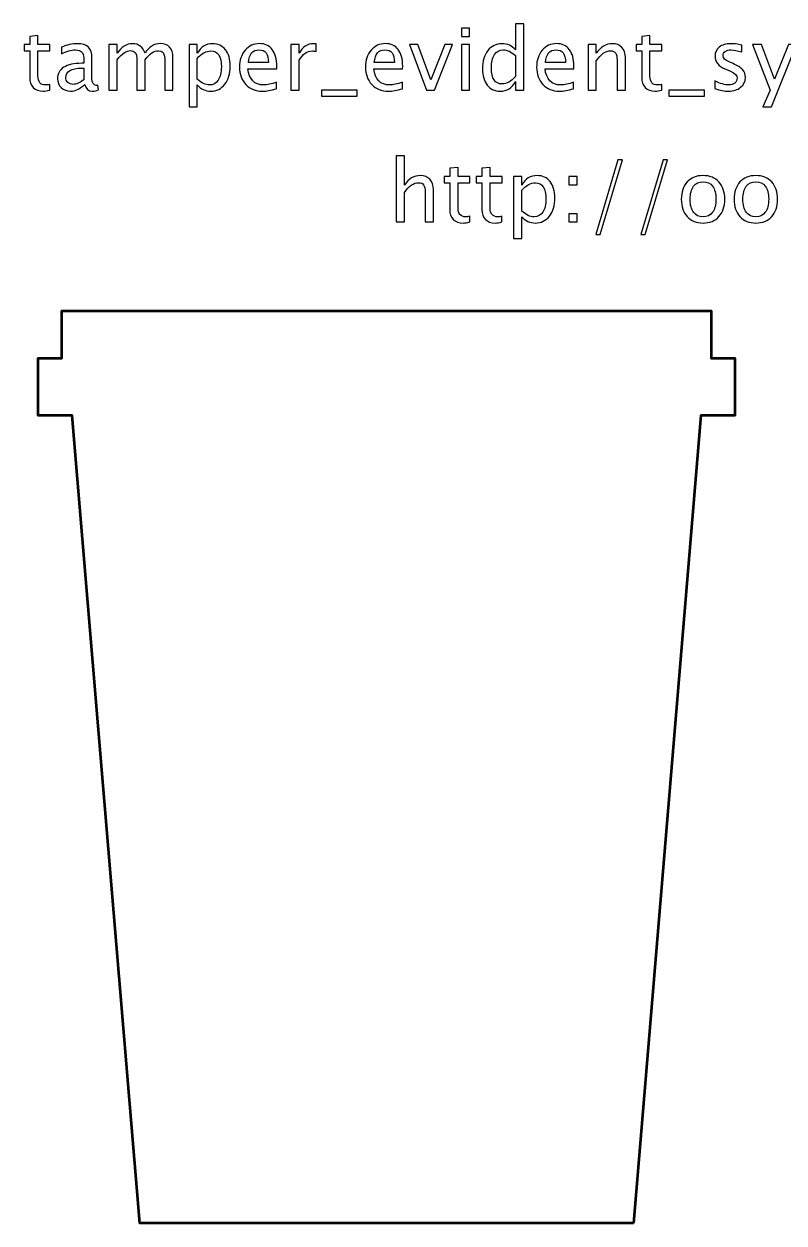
# Model space of a CAD drawing. Header units: centimetres. Extents: x -276 to 74, y -105 to 60.
# Drawn here: x 24.64 to 35.88, y 22.5 to 40.25 of the extents above; entities that cross this region are included whole.
import ezdxf

# ---------------------------------------------------------------- set-up
doc = ezdxf.new("R2010")
doc.units = ezdxf.units.CM
doc.header["$MEASUREMENT"] = 0
doc.layers.add('Layer 1', color=7, linetype='Continuous')

msp = doc.modelspace()

# ---------------------------------------------------------------- linework, layer by layer
at = {"layer": 'Layer 1'}
for points, knots in [([(31.10635, 40.06359), (31.10635, 40.06359), (31.10635, 40.18551), (31.10635, 40.18551), (31.10635, 40.18551), (31.10635, 40.18551), (31.22827, 40.18551), (31.22827, 40.18551), (31.22827, 40.18551), (31.22827, 40.18551), (31.22827, 40.06359), (31.22827, 40.06359), (31.22827, 40.06359), (31.22827, 40.06359), (31.10635, 40.06359), (31.10635, 40.06359)], [0, 0, 0, 0, 0.2, 0.2, 0.2, 0.2, 0.4, 0.4, 0.4, 0.4, 0.6, 0.6, 0.6, 0.6, 1, 1, 1, 1]), ([(31.90645, 39.2673), (31.90645, 39.2673), (31.90645, 39.39367), (31.90645, 39.39367), (31.90645, 39.39367), (31.85671, 39.29926), (31.78178, 39.25206), (31.68166, 39.25206), (31.68166, 39.25206), (31.60038, 39.25206), (31.53646, 39.28148), (31.48989, 39.34054), (31.48989, 39.34054), (31.44332, 39.39959), (31.42004, 39.48024), (31.42004, 39.58247), (31.42004, 39.58247), (31.42004, 39.69423), (31.4465, 39.78419), (31.4992, 39.85235), (31.4992, 39.85235), (31.55212, 39.92029), (31.62155, 39.95437), (31.7077, 39.95437), (31.7077, 39.95437), (31.78749, 39.95437), (31.85396, 39.92389), (31.90645, 39.86272), (31.90645, 39.86272), (31.90645, 39.86272), (31.90645, 40.24647), (31.90645, 40.24647), (31.90645, 40.24647), (31.90645, 40.24647), (32.02837, 40.24647), (32.02837, 40.24647), (32.02837, 40.24647), (32.02837, 40.24647), (32.02837, 39.2673), (32.02837, 39.2673), (32.02837, 39.2673), (32.02837, 39.2673), (31.90645, 39.2673), (31.90645, 39.2673)], [0, 0, 0, 0, 0.08333333, 0.08333333, 0.08333333, 0.08333333, 0.16666667, 0.16666667, 0.16666667, 0.16666667, 0.25, 0.25, 0.25, 0.25, 0.33333333, 0.33333333, 0.33333333, 0.33333333, 0.41666667, 0.41666667, 0.41666667, 0.41666667, 0.5, 0.5, 0.5, 0.5, 0.58333333, 0.58333333, 0.58333333, 0.58333333, 0.66666667, 0.66666667, 0.66666667, 0.66666667, 0.75, 0.75, 0.75, 0.75, 0.83333333, 0.83333333, 0.83333333, 0.83333333, 1, 1, 1, 1]), ([(25.01903, 39.26751), (24.98135, 39.25714), (24.94855, 39.25206), (24.92082, 39.25206), (24.92082, 39.25206), (24.85859, 39.25206), (24.81012, 39.26984), (24.7754, 39.3054), (24.7754, 39.3054), (24.74048, 39.34096), (24.72312, 39.39028), (24.72312, 39.45357), (24.72312, 39.45357), (24.72312, 39.45357), (24.72312, 39.84896), (24.72312, 39.84896), (24.72312, 39.84896), (24.72312, 39.84896), (24.63888, 39.84896), (24.63888, 39.84896), (24.63888, 39.84896), (24.63888, 39.84896), (24.63888, 39.9404), (24.63888, 39.9404), (24.63888, 39.9404), (24.63888, 39.9404), (24.72312, 39.9404), (24.72312, 39.9404), (24.72312, 39.9404), (24.72312, 39.9404), (24.72312, 40.06211), (24.72312, 40.06211), (24.72312, 40.06211), (24.72312, 40.06211), (24.84504, 40.07375), (24.84504, 40.07375), (24.84504, 40.07375), (24.84504, 40.07375), (24.84504, 39.9404), (24.84504, 39.9404), (24.84504, 39.9404), (24.84504, 39.9404), (25.02157, 39.9404), (25.02157, 39.9404), (25.02157, 39.9404), (25.02157, 39.9404), (25.02157, 39.84896), (25.02157, 39.84896), (25.02157, 39.84896), (25.02157, 39.84896), (24.84504, 39.84896), (24.84504, 39.84896), (24.84504, 39.84896), (24.84504, 39.84896), (24.84504, 39.47558), (24.84504, 39.47558), (24.84504, 39.47558), (24.84504, 39.38753), (24.88335, 39.3435), (24.95976, 39.3435), (24.95976, 39.3435), (24.97606, 39.3435), (24.99575, 39.34625), (25.01903, 39.35154), (25.01903, 39.35154), (25.01903, 39.35154), (25.01903, 39.26751), (25.01903, 39.26751)], [0, 0, 0, 0, 0.05555556, 0.05555556, 0.05555556, 0.05555556, 0.11111111, 0.11111111, 0.11111111, 0.11111111, 0.16666667, 0.16666667, 0.16666667, 0.16666667, 0.22222222, 0.22222222, 0.22222222, 0.22222222, 0.27777778, 0.27777778, 0.27777778, 0.27777778, 0.33333333, 0.33333333, 0.33333333, 0.33333333, 0.38888889, 0.38888889, 0.38888889, 0.38888889, 0.44444444, 0.44444444, 0.44444444, 0.44444444, 0.5, 0.5, 0.5, 0.5, 0.55555556, 0.55555556, 0.55555556, 0.55555556, 0.61111111, 0.61111111, 0.61111111, 0.61111111, 0.66666667, 0.66666667, 0.66666667, 0.66666667, 0.72222222, 0.72222222, 0.72222222, 0.72222222, 0.77777778, 0.77777778, 0.77777778, 0.77777778, 0.83333333, 0.83333333, 0.83333333, 0.83333333, 0.88888889, 0.88888889, 0.88888889, 0.88888889, 1, 1, 1, 1]), ([(25.53994, 39.35303), (25.46671, 39.28572), (25.39622, 39.25206), (25.32849, 39.25206), (25.32849, 39.25206), (25.27282, 39.25206), (25.22646, 39.26942), (25.18985, 39.30434), (25.18985, 39.30434), (25.15302, 39.33927), (25.1346, 39.38329), (25.1346, 39.43642), (25.1346, 39.43642), (25.1346, 39.50987), (25.1655, 39.56639), (25.22731, 39.60576), (25.22731, 39.60576), (25.28912, 39.64513), (25.37781, 39.66481), (25.49338, 39.66481), (25.49338, 39.66481), (25.49338, 39.66481), (25.52195, 39.66481), (25.52195, 39.66481), (25.52195, 39.66481), (25.52195, 39.66481), (25.52195, 39.74588), (25.52195, 39.74588), (25.52195, 39.74588), (25.52195, 39.82398), (25.48131, 39.86293), (25.39982, 39.86293), (25.39982, 39.86293), (25.33674, 39.86293), (25.26774, 39.84303), (25.19302, 39.80324), (25.19302, 39.80324), (25.19302, 39.80324), (25.19302, 39.90357), (25.19302, 39.90357), (25.19302, 39.90357), (25.27515, 39.93744), (25.35262, 39.95437), (25.42522, 39.95437), (25.42522, 39.95437), (25.49994, 39.95437), (25.55518, 39.93744), (25.59053, 39.90336), (25.59053, 39.90336), (25.62609, 39.86928), (25.64387, 39.81679), (25.64387, 39.74588), (25.64387, 39.74588), (25.64387, 39.74588), (25.64387, 39.44171), (25.64387, 39.44171), (25.64387, 39.44171), (25.64387, 39.37208), (25.66525, 39.33715), (25.70822, 39.33715), (25.70822, 39.33715), (25.71351, 39.33715), (25.72134, 39.338), (25.73171, 39.33969), (25.73171, 39.33969), (25.73171, 39.33969), (25.74039, 39.27196), (25.74039, 39.27196), (25.74039, 39.27196), (25.71266, 39.25862), (25.68218, 39.25206), (25.64874, 39.25206), (25.64874, 39.25206), (25.5918, 39.25206), (25.55561, 39.28572), (25.53994, 39.35303)], [0, 0, 0, 0, 0.05, 0.05, 0.05, 0.05, 0.1, 0.1, 0.1, 0.1, 0.15, 0.15, 0.15, 0.15, 0.2, 0.2, 0.2, 0.2, 0.25, 0.25, 0.25, 0.25, 0.3, 0.3, 0.3, 0.3, 0.35, 0.35, 0.35, 0.35, 0.4, 0.4, 0.4, 0.4, 0.45, 0.45, 0.45, 0.45, 0.5, 0.5, 0.5, 0.5, 0.55, 0.55, 0.55, 0.55, 0.6, 0.6, 0.6, 0.6, 0.65, 0.65, 0.65, 0.65, 0.7, 0.7, 0.7, 0.7, 0.75, 0.75, 0.75, 0.75, 0.8, 0.8, 0.8, 0.8, 0.85, 0.85, 0.85, 0.85, 0.9, 0.9, 0.9, 0.9, 1, 1, 1, 1]), ([(25.89427, 39.2673), (25.89427, 39.2673), (25.89427, 39.9404), (25.89427, 39.9404), (25.89427, 39.9404), (25.89427, 39.9404), (26.01619, 39.9404), (26.01619, 39.9404), (26.01619, 39.9404), (26.01619, 39.9404), (26.01619, 39.81319), (26.01619, 39.81319), (26.01619, 39.81319), (26.07567, 39.90738), (26.15187, 39.95437), (26.24521, 39.95437), (26.24521, 39.95437), (26.33517, 39.95437), (26.39634, 39.90738), (26.42894, 39.81319), (26.42894, 39.81319), (26.48673, 39.90823), (26.56208, 39.95564), (26.65458, 39.95564), (26.65458, 39.95564), (26.71363, 39.95564), (26.75956, 39.93828), (26.79237, 39.90336), (26.79237, 39.90336), (26.82518, 39.86843), (26.84169, 39.81954), (26.84169, 39.75667), (26.84169, 39.75667), (26.84169, 39.75667), (26.84169, 39.2673), (26.84169, 39.2673), (26.84169, 39.2673), (26.84169, 39.2673), (26.71977, 39.2673), (26.71977, 39.2673), (26.71977, 39.2673), (26.71977, 39.2673), (26.71977, 39.73657), (26.71977, 39.73657), (26.71977, 39.73657), (26.71977, 39.81319), (26.68929, 39.8515), (26.62833, 39.8515), (26.62833, 39.8515), (26.56504, 39.8515), (26.49858, 39.80684), (26.42894, 39.7173), (26.42894, 39.7173), (26.42894, 39.7173), (26.42894, 39.2673), (26.42894, 39.2673), (26.42894, 39.2673), (26.42894, 39.2673), (26.30702, 39.2673), (26.30702, 39.2673), (26.30702, 39.2673), (26.30702, 39.2673), (26.30702, 39.73699), (26.30702, 39.73699), (26.30702, 39.73699), (26.30702, 39.81425), (26.27612, 39.85277), (26.2141, 39.85277), (26.2141, 39.85277), (26.1525, 39.85277), (26.08646, 39.8079), (26.01619, 39.71794), (26.01619, 39.71794), (26.01619, 39.71794), (26.01619, 39.2673), (26.01619, 39.2673), (26.01619, 39.2673), (26.01619, 39.2673), (25.89427, 39.2673), (25.89427, 39.2673)], [0, 0, 0, 0, 0.04761905, 0.04761905, 0.04761905, 0.04761905, 0.0952381, 0.0952381, 0.0952381, 0.0952381, 0.14285714, 0.14285714, 0.14285714, 0.14285714, 0.19047619, 0.19047619, 0.19047619, 0.19047619, 0.23809524, 0.23809524, 0.23809524, 0.23809524, 0.28571429, 0.28571429, 0.28571429, 0.28571429, 0.33333333, 0.33333333, 0.33333333, 0.33333333, 0.38095238, 0.38095238, 0.38095238, 0.38095238, 0.42857143, 0.42857143, 0.42857143, 0.42857143, 0.47619048, 0.47619048, 0.47619048, 0.47619048, 0.52380952, 0.52380952, 0.52380952, 0.52380952, 0.57142857, 0.57142857, 0.57142857, 0.57142857, 0.61904762, 0.61904762, 0.61904762, 0.61904762, 0.66666667, 0.66666667, 0.66666667, 0.66666667, 0.71428571, 0.71428571, 0.71428571, 0.71428571, 0.76190476, 0.76190476, 0.76190476, 0.76190476, 0.80952381, 0.80952381, 0.80952381, 0.80952381, 0.85714286, 0.85714286, 0.85714286, 0.85714286, 0.9047619, 0.9047619, 0.9047619, 0.9047619, 1, 1, 1, 1]), ([(27.08003, 39.02219), (27.08003, 39.02219), (27.08003, 39.9404), (27.08003, 39.9404), (27.08003, 39.9404), (27.08003, 39.9404), (27.20195, 39.9404), (27.20195, 39.9404), (27.20195, 39.9404), (27.20195, 39.9404), (27.20195, 39.81319), (27.20195, 39.81319), (27.20195, 39.81319), (27.2519, 39.90738), (27.32705, 39.95437), (27.42716, 39.95437), (27.42716, 39.95437), (27.50823, 39.95437), (27.57194, 39.92495), (27.61851, 39.86589), (27.61851, 39.86589), (27.66508, 39.80684), (27.68836, 39.72619), (27.68836, 39.62396), (27.68836, 39.62396), (27.68836, 39.51262), (27.6619, 39.42266), (27.6092, 39.35451), (27.6092, 39.35451), (27.55649, 39.28614), (27.48707, 39.25206), (27.40113, 39.25206), (27.40113, 39.25206), (27.32133, 39.25206), (27.25487, 39.28254), (27.20195, 39.34371), (27.20195, 39.34371), (27.20195, 39.34371), (27.20195, 39.02219), (27.20195, 39.02219), (27.20195, 39.02219), (27.20195, 39.02219), (27.08003, 39.02219), (27.08003, 39.02219)], [0, 0, 0, 0, 0.08333333, 0.08333333, 0.08333333, 0.08333333, 0.16666667, 0.16666667, 0.16666667, 0.16666667, 0.25, 0.25, 0.25, 0.25, 0.33333333, 0.33333333, 0.33333333, 0.33333333, 0.41666667, 0.41666667, 0.41666667, 0.41666667, 0.5, 0.5, 0.5, 0.5, 0.58333333, 0.58333333, 0.58333333, 0.58333333, 0.66666667, 0.66666667, 0.66666667, 0.66666667, 0.75, 0.75, 0.75, 0.75, 0.83333333, 0.83333333, 0.83333333, 0.83333333, 1, 1, 1, 1]), ([(28.37331, 39.28889), (28.2914, 39.26434), (28.22133, 39.25206), (28.16291, 39.25206), (28.16291, 39.25206), (28.06322, 39.25206), (27.98215, 39.28508), (27.91971, 39.35091), (27.91971, 39.35091), (27.85727, 39.41674), (27.82594, 39.50204), (27.82594, 39.60703), (27.82594, 39.60703), (27.82594, 39.70884), (27.85346, 39.79245), (27.9087, 39.85785), (27.9087, 39.85785), (27.96395, 39.92304), (28.03464, 39.95564), (28.12079, 39.95564), (28.12079, 39.95564), (28.20228, 39.95564), (28.26536, 39.92664), (28.30981, 39.86865), (28.30981, 39.86865), (28.35426, 39.81065), (28.37649, 39.72852), (28.37649, 39.62205), (28.37649, 39.62205), (28.37649, 39.62205), (28.37585, 39.5848), (28.37585, 39.5848), (28.37585, 39.5848), (28.37585, 39.5848), (27.9504, 39.5848), (27.9504, 39.5848), (27.9504, 39.5848), (27.96818, 39.42393), (28.04671, 39.3435), (28.18577, 39.3435), (28.18577, 39.3435), (28.23679, 39.3435), (28.29923, 39.35789), (28.37331, 39.38668), (28.37331, 39.38668), (28.37331, 39.38668), (28.37331, 39.28889), (28.37331, 39.28889)], [0, 0, 0, 0, 0.07692308, 0.07692308, 0.07692308, 0.07692308, 0.15384615, 0.15384615, 0.15384615, 0.15384615, 0.23076923, 0.23076923, 0.23076923, 0.23076923, 0.30769231, 0.30769231, 0.30769231, 0.30769231, 0.38461538, 0.38461538, 0.38461538, 0.38461538, 0.46153846, 0.46153846, 0.46153846, 0.46153846, 0.53846154, 0.53846154, 0.53846154, 0.53846154, 0.61538462, 0.61538462, 0.61538462, 0.61538462, 0.69230769, 0.69230769, 0.69230769, 0.69230769, 0.76923077, 0.76923077, 0.76923077, 0.76923077, 0.84615385, 0.84615385, 0.84615385, 0.84615385, 1, 1, 1, 1]), ([(28.58688, 39.2673), (28.58688, 39.2673), (28.58688, 39.9404), (28.58688, 39.9404), (28.58688, 39.9404), (28.58688, 39.9404), (28.7088, 39.9404), (28.7088, 39.9404), (28.7088, 39.9404), (28.7088, 39.9404), (28.7088, 39.81319), (28.7088, 39.81319), (28.7088, 39.81319), (28.75727, 39.90738), (28.82755, 39.95437), (28.91983, 39.95437), (28.91983, 39.95437), (28.93232, 39.95437), (28.94544, 39.95331), (28.95899, 39.9512), (28.95899, 39.9512), (28.95899, 39.9512), (28.95899, 39.83711), (28.95899, 39.83711), (28.95899, 39.83711), (28.93782, 39.84409), (28.9192, 39.84769), (28.90311, 39.84769), (28.90311, 39.84769), (28.82564, 39.84769), (28.76087, 39.80197), (28.7088, 39.71032), (28.7088, 39.71032), (28.7088, 39.71032), (28.7088, 39.2673), (28.7088, 39.2673), (28.7088, 39.2673), (28.7088, 39.2673), (28.58688, 39.2673), (28.58688, 39.2673)], [0, 0, 0, 0, 0.09090909, 0.09090909, 0.09090909, 0.09090909, 0.18181818, 0.18181818, 0.18181818, 0.18181818, 0.27272727, 0.27272727, 0.27272727, 0.27272727, 0.36363636, 0.36363636, 0.36363636, 0.36363636, 0.45454545, 0.45454545, 0.45454545, 0.45454545, 0.54545455, 0.54545455, 0.54545455, 0.54545455, 0.63636364, 0.63636364, 0.63636364, 0.63636364, 0.72727273, 0.72727273, 0.72727273, 0.72727273, 0.81818182, 0.81818182, 0.81818182, 0.81818182, 1, 1, 1, 1]), ([(30.23555, 39.28889), (30.15364, 39.26434), (30.08357, 39.25206), (30.02515, 39.25206), (30.02515, 39.25206), (29.92546, 39.25206), (29.84439, 39.28508), (29.78195, 39.35091), (29.78195, 39.35091), (29.71951, 39.41674), (29.68818, 39.50204), (29.68818, 39.60703), (29.68818, 39.60703), (29.68818, 39.70884), (29.7157, 39.79245), (29.77094, 39.85785), (29.77094, 39.85785), (29.82619, 39.92304), (29.89688, 39.95564), (29.98303, 39.95564), (29.98303, 39.95564), (30.06452, 39.95564), (30.1276, 39.92664), (30.17205, 39.86865), (30.17205, 39.86865), (30.2165, 39.81065), (30.23873, 39.72852), (30.23873, 39.62205), (30.23873, 39.62205), (30.23873, 39.62205), (30.23809, 39.5848), (30.23809, 39.5848), (30.23809, 39.5848), (30.23809, 39.5848), (29.81264, 39.5848), (29.81264, 39.5848), (29.81264, 39.5848), (29.83042, 39.42393), (29.90895, 39.3435), (30.04801, 39.3435), (30.04801, 39.3435), (30.09903, 39.3435), (30.16147, 39.35789), (30.23555, 39.38668), (30.23555, 39.38668), (30.23555, 39.38668), (30.23555, 39.28889), (30.23555, 39.28889)], [0, 0, 0, 0, 0.07692308, 0.07692308, 0.07692308, 0.07692308, 0.15384615, 0.15384615, 0.15384615, 0.15384615, 0.23076923, 0.23076923, 0.23076923, 0.23076923, 0.30769231, 0.30769231, 0.30769231, 0.30769231, 0.38461538, 0.38461538, 0.38461538, 0.38461538, 0.46153846, 0.46153846, 0.46153846, 0.46153846, 0.53846154, 0.53846154, 0.53846154, 0.53846154, 0.61538462, 0.61538462, 0.61538462, 0.61538462, 0.69230769, 0.69230769, 0.69230769, 0.69230769, 0.76923077, 0.76923077, 0.76923077, 0.76923077, 0.84615385, 0.84615385, 0.84615385, 0.84615385, 1, 1, 1, 1]), ([(30.58924, 39.2673), (30.58924, 39.2673), (30.33863, 39.9404), (30.33863, 39.9404), (30.33863, 39.9404), (30.33863, 39.9404), (30.46055, 39.9404), (30.46055, 39.9404), (30.46055, 39.9404), (30.46055, 39.9404), (30.65592, 39.41737), (30.65592, 39.41737), (30.65592, 39.41737), (30.65592, 39.41737), (30.86272, 39.9404), (30.86272, 39.9404), (30.86272, 39.9404), (30.86272, 39.9404), (30.97744, 39.9404), (30.97744, 39.9404), (30.97744, 39.9404), (30.97744, 39.9404), (30.71138, 39.2673), (30.71138, 39.2673), (30.71138, 39.2673), (30.71138, 39.2673), (30.58924, 39.2673), (30.58924, 39.2673)], [0, 0, 0, 0, 0.125, 0.125, 0.125, 0.125, 0.25, 0.25, 0.25, 0.25, 0.375, 0.375, 0.375, 0.375, 0.5, 0.5, 0.5, 0.5, 0.625, 0.625, 0.625, 0.625, 0.75, 0.75, 0.75, 0.75, 1, 1, 1, 1]), ([(31.10635, 39.2673), (31.10635, 39.2673), (31.10635, 39.9404), (31.10635, 39.9404), (31.10635, 39.9404), (31.10635, 39.9404), (31.22827, 39.9404), (31.22827, 39.9404), (31.22827, 39.9404), (31.22827, 39.9404), (31.22827, 39.2673), (31.22827, 39.2673), (31.22827, 39.2673), (31.22827, 39.2673), (31.10635, 39.2673), (31.10635, 39.2673)], [0, 0, 0, 0, 0.2, 0.2, 0.2, 0.2, 0.4, 0.4, 0.4, 0.4, 0.6, 0.6, 0.6, 0.6, 1, 1, 1, 1]), ([(32.76666, 39.28889), (32.68475, 39.26434), (32.61468, 39.25206), (32.55626, 39.25206), (32.55626, 39.25206), (32.45657, 39.25206), (32.3755, 39.28508), (32.31306, 39.35091), (32.31306, 39.35091), (32.25062, 39.41674), (32.21929, 39.50204), (32.21929, 39.60703), (32.21929, 39.60703), (32.21929, 39.70884), (32.24681, 39.79245), (32.30205, 39.85785), (32.30205, 39.85785), (32.3573, 39.92304), (32.42799, 39.95564), (32.51414, 39.95564), (32.51414, 39.95564), (32.59563, 39.95564), (32.65871, 39.92664), (32.70316, 39.86865), (32.70316, 39.86865), (32.74761, 39.81065), (32.76984, 39.72852), (32.76984, 39.62205), (32.76984, 39.62205), (32.76984, 39.62205), (32.7692, 39.5848), (32.7692, 39.5848), (32.7692, 39.5848), (32.7692, 39.5848), (32.34375, 39.5848), (32.34375, 39.5848), (32.34375, 39.5848), (32.36153, 39.42393), (32.44006, 39.3435), (32.57912, 39.3435), (32.57912, 39.3435), (32.63014, 39.3435), (32.69258, 39.35789), (32.76666, 39.38668), (32.76666, 39.38668), (32.76666, 39.38668), (32.76666, 39.28889), (32.76666, 39.28889)], [0, 0, 0, 0, 0.07692308, 0.07692308, 0.07692308, 0.07692308, 0.15384615, 0.15384615, 0.15384615, 0.15384615, 0.23076923, 0.23076923, 0.23076923, 0.23076923, 0.30769231, 0.30769231, 0.30769231, 0.30769231, 0.38461538, 0.38461538, 0.38461538, 0.38461538, 0.46153846, 0.46153846, 0.46153846, 0.46153846, 0.53846154, 0.53846154, 0.53846154, 0.53846154, 0.61538462, 0.61538462, 0.61538462, 0.61538462, 0.69230769, 0.69230769, 0.69230769, 0.69230769, 0.76923077, 0.76923077, 0.76923077, 0.76923077, 0.84615385, 0.84615385, 0.84615385, 0.84615385, 1, 1, 1, 1]), ([(32.98023, 39.2673), (32.98023, 39.2673), (32.98023, 39.9404), (32.98023, 39.9404), (32.98023, 39.9404), (32.98023, 39.9404), (33.10215, 39.9404), (33.10215, 39.9404), (33.10215, 39.9404), (33.10215, 39.9404), (33.10215, 39.81319), (33.10215, 39.81319), (33.10215, 39.81319), (33.16671, 39.90738), (33.24587, 39.95437), (33.33943, 39.95437), (33.33943, 39.95437), (33.39827, 39.95437), (33.44505, 39.93596), (33.47955, 39.89891), (33.47955, 39.89891), (33.51405, 39.86208), (33.53141, 39.81234), (33.53141, 39.75011), (33.53141, 39.75011), (33.53141, 39.75011), (33.53141, 39.2673), (33.53141, 39.2673), (33.53141, 39.2673), (33.53141, 39.2673), (33.40949, 39.2673), (33.40949, 39.2673), (33.40949, 39.2673), (33.40949, 39.2673), (33.40949, 39.71032), (33.40949, 39.71032), (33.40949, 39.71032), (33.40949, 39.76027), (33.40208, 39.79583), (33.38748, 39.817), (33.38748, 39.817), (33.37266, 39.83838), (33.34832, 39.84896), (33.31424, 39.84896), (33.31424, 39.84896), (33.23931, 39.84896), (33.16861, 39.80007), (33.10215, 39.70228), (33.10215, 39.70228), (33.10215, 39.70228), (33.10215, 39.2673), (33.10215, 39.2673), (33.10215, 39.2673), (33.10215, 39.2673), (32.98023, 39.2673), (32.98023, 39.2673)], [0, 0, 0, 0, 0.06666667, 0.06666667, 0.06666667, 0.06666667, 0.13333333, 0.13333333, 0.13333333, 0.13333333, 0.2, 0.2, 0.2, 0.2, 0.26666667, 0.26666667, 0.26666667, 0.26666667, 0.33333333, 0.33333333, 0.33333333, 0.33333333, 0.4, 0.4, 0.4, 0.4, 0.46666667, 0.46666667, 0.46666667, 0.46666667, 0.53333333, 0.53333333, 0.53333333, 0.53333333, 0.6, 0.6, 0.6, 0.6, 0.66666667, 0.66666667, 0.66666667, 0.66666667, 0.73333333, 0.73333333, 0.73333333, 0.73333333, 0.8, 0.8, 0.8, 0.8, 0.86666667, 0.86666667, 0.86666667, 0.86666667, 1, 1, 1, 1]), ([(34.06947, 39.26751), (34.03179, 39.25714), (33.99899, 39.25206), (33.97126, 39.25206), (33.97126, 39.25206), (33.90903, 39.25206), (33.86056, 39.26984), (33.82584, 39.3054), (33.82584, 39.3054), (33.79092, 39.34096), (33.77356, 39.39028), (33.77356, 39.45357), (33.77356, 39.45357), (33.77356, 39.45357), (33.77356, 39.84896), (33.77356, 39.84896), (33.77356, 39.84896), (33.77356, 39.84896), (33.68932, 39.84896), (33.68932, 39.84896), (33.68932, 39.84896), (33.68932, 39.84896), (33.68932, 39.9404), (33.68932, 39.9404), (33.68932, 39.9404), (33.68932, 39.9404), (33.77356, 39.9404), (33.77356, 39.9404), (33.77356, 39.9404), (33.77356, 39.9404), (33.77356, 40.06211), (33.77356, 40.06211), (33.77356, 40.06211), (33.77356, 40.06211), (33.89548, 40.07375), (33.89548, 40.07375), (33.89548, 40.07375), (33.89548, 40.07375), (33.89548, 39.9404), (33.89548, 39.9404), (33.89548, 39.9404), (33.89548, 39.9404), (34.07201, 39.9404), (34.07201, 39.9404), (34.07201, 39.9404), (34.07201, 39.9404), (34.07201, 39.84896), (34.07201, 39.84896), (34.07201, 39.84896), (34.07201, 39.84896), (33.89548, 39.84896), (33.89548, 39.84896), (33.89548, 39.84896), (33.89548, 39.84896), (33.89548, 39.47558), (33.89548, 39.47558), (33.89548, 39.47558), (33.89548, 39.38753), (33.93379, 39.3435), (34.0102, 39.3435), (34.0102, 39.3435), (34.0265, 39.3435), (34.04619, 39.34625), (34.06947, 39.35154), (34.06947, 39.35154), (34.06947, 39.35154), (34.06947, 39.26751), (34.06947, 39.26751)], [0, 0, 0, 0, 0.05555556, 0.05555556, 0.05555556, 0.05555556, 0.11111111, 0.11111111, 0.11111111, 0.11111111, 0.16666667, 0.16666667, 0.16666667, 0.16666667, 0.22222222, 0.22222222, 0.22222222, 0.22222222, 0.27777778, 0.27777778, 0.27777778, 0.27777778, 0.33333333, 0.33333333, 0.33333333, 0.33333333, 0.38888889, 0.38888889, 0.38888889, 0.38888889, 0.44444444, 0.44444444, 0.44444444, 0.44444444, 0.5, 0.5, 0.5, 0.5, 0.55555556, 0.55555556, 0.55555556, 0.55555556, 0.61111111, 0.61111111, 0.61111111, 0.61111111, 0.66666667, 0.66666667, 0.66666667, 0.66666667, 0.72222222, 0.72222222, 0.72222222, 0.72222222, 0.77777778, 0.77777778, 0.77777778, 0.77777778, 0.83333333, 0.83333333, 0.83333333, 0.83333333, 0.88888889, 0.88888889, 0.88888889, 0.88888889, 1, 1, 1, 1]), ([(34.85433, 39.29143), (34.85433, 39.29143), (34.85433, 39.40319), (34.85433, 39.40319), (34.85433, 39.40319), (34.93413, 39.3634), (35.00334, 39.3435), (35.0624, 39.3435), (35.0624, 39.3435), (35.09754, 39.3435), (35.12675, 39.35303), (35.14982, 39.37208), (35.14982, 39.37208), (35.17289, 39.39091), (35.18453, 39.41462), (35.18453, 39.4432), (35.18453, 39.4432), (35.18453, 39.48489), (35.15215, 39.5194), (35.08738, 39.5467), (35.08738, 39.5467), (35.08738, 39.5467), (35.01604, 39.57697), (35.01604, 39.57697), (35.01604, 39.57697), (34.91085, 39.62057), (34.85814, 39.68365), (34.85814, 39.76556), (34.85814, 39.76556), (34.85814, 39.8242), (34.87888, 39.87034), (34.92037, 39.90399), (34.92037, 39.90399), (34.96186, 39.93765), (35.0188, 39.95437), (35.09097, 39.95437), (35.09097, 39.95437), (35.12844, 39.95437), (35.17501, 39.94929), (35.23025, 39.93892), (35.23025, 39.93892), (35.23025, 39.93892), (35.25565, 39.93405), (35.25565, 39.93405), (35.25565, 39.93405), (35.25565, 39.93405), (35.25565, 39.83245), (35.25565, 39.83245), (35.25565, 39.83245), (35.18771, 39.85277), (35.13352, 39.86293), (35.09309, 39.86293), (35.09309, 39.86293), (35.05753, 39.86293), (35.02938, 39.8551), (35.008, 39.83965), (35.008, 39.83965), (34.98683, 39.8242), (34.97625, 39.80345), (34.97625, 39.77742), (34.97625, 39.77742), (34.97625, 39.7408), (35.00588, 39.70968), (35.06536, 39.6845), (35.06536, 39.6845), (35.06536, 39.6845), (35.12399, 39.65973), (35.12399, 39.65973), (35.12399, 39.65973), (35.19046, 39.63179), (35.23745, 39.60216), (35.26496, 39.57104), (35.26496, 39.57104), (35.29269, 39.53993), (35.30645, 39.50098), (35.30645, 39.45441), (35.30645, 39.45441), (35.30645, 39.39536), (35.28317, 39.34689), (35.23639, 39.309), (35.23639, 39.309), (35.18982, 39.27111), (35.13013, 39.25206), (35.05753, 39.25206), (35.05753, 39.25206), (35.00165, 39.25206), (34.93413, 39.26518), (34.85433, 39.29143)], [0, 0, 0, 0, 0.04347826, 0.04347826, 0.04347826, 0.04347826, 0.08695652, 0.08695652, 0.08695652, 0.08695652, 0.13043478, 0.13043478, 0.13043478, 0.13043478, 0.17391304, 0.17391304, 0.17391304, 0.17391304, 0.2173913, 0.2173913, 0.2173913, 0.2173913, 0.26086957, 0.26086957, 0.26086957, 0.26086957, 0.30434783, 0.30434783, 0.30434783, 0.30434783, 0.34782609, 0.34782609, 0.34782609, 0.34782609, 0.39130435, 0.39130435, 0.39130435, 0.39130435, 0.43478261, 0.43478261, 0.43478261, 0.43478261, 0.47826087, 0.47826087, 0.47826087, 0.47826087, 0.52173913, 0.52173913, 0.52173913, 0.52173913, 0.56521739, 0.56521739, 0.56521739, 0.56521739, 0.60869565, 0.60869565, 0.60869565, 0.60869565, 0.65217391, 0.65217391, 0.65217391, 0.65217391, 0.69565217, 0.69565217, 0.69565217, 0.69565217, 0.73913043, 0.73913043, 0.73913043, 0.73913043, 0.7826087, 0.7826087, 0.7826087, 0.7826087, 0.82608696, 0.82608696, 0.82608696, 0.82608696, 0.86956522, 0.86956522, 0.86956522, 0.86956522, 0.91304348, 0.91304348, 0.91304348, 0.91304348, 1, 1, 1, 1]), ([(35.56574, 39.02219), (35.56574, 39.02219), (35.67496, 39.26645), (35.67496, 39.26645), (35.67496, 39.26645), (35.67496, 39.26645), (35.41419, 39.9404), (35.41419, 39.9404), (35.41419, 39.9404), (35.41419, 39.9404), (35.545, 39.9404), (35.545, 39.9404), (35.545, 39.9404), (35.545, 39.9404), (35.73889, 39.43071), (35.73889, 39.43071), (35.73889, 39.43071), (35.73889, 39.43071), (35.94569, 39.9404), (35.94569, 39.9404), (35.94569, 39.9404), (35.94569, 39.9404), (36.06062, 39.9404), (36.06062, 39.9404), (36.06062, 39.9404), (36.06062, 39.9404), (35.69274, 39.02219), (35.69274, 39.02219), (35.69274, 39.02219), (35.69274, 39.02219), (35.56574, 39.02219), (35.56574, 39.02219)], [0, 0, 0, 0, 0.11111111, 0.11111111, 0.11111111, 0.11111111, 0.22222222, 0.22222222, 0.22222222, 0.22222222, 0.33333333, 0.33333333, 0.33333333, 0.33333333, 0.44444444, 0.44444444, 0.44444444, 0.44444444, 0.55555556, 0.55555556, 0.55555556, 0.55555556, 0.66666667, 0.66666667, 0.66666667, 0.66666667, 0.77777778, 0.77777778, 0.77777778, 0.77777778, 1, 1, 1, 1]), ([(27.20195, 39.42774), (27.26482, 39.37165), (27.32472, 39.3435), (27.38166, 39.3435), (27.38166, 39.3435), (27.43775, 39.3435), (27.48114, 39.367), (27.51162, 39.41377), (27.51162, 39.41377), (27.54231, 39.46055), (27.55755, 39.52638), (27.55755, 39.61147), (27.55755, 39.61147), (27.55755, 39.76895), (27.50548, 39.84769), (27.40134, 39.84769), (27.40134, 39.84769), (27.33318, 39.84769), (27.26672, 39.81086), (27.20195, 39.73699), (27.20195, 39.73699), (27.20195, 39.73699), (27.20195, 39.42774), (27.20195, 39.42774)], [0, 0, 0, 0, 0.14285714, 0.14285714, 0.14285714, 0.14285714, 0.28571429, 0.28571429, 0.28571429, 0.28571429, 0.42857143, 0.42857143, 0.42857143, 0.42857143, 0.57142857, 0.57142857, 0.57142857, 0.57142857, 0.71428571, 0.71428571, 0.71428571, 0.71428571, 1, 1, 1, 1]), ([(27.95675, 39.67624), (27.95675, 39.67624), (28.25393, 39.67624), (28.25393, 39.67624), (28.25393, 39.67624), (28.25393, 39.80155), (28.20715, 39.8642), (28.11381, 39.8642), (28.11381, 39.8642), (28.01983, 39.8642), (27.96755, 39.80155), (27.95675, 39.67624)], [0, 0, 0, 0, 0.25, 0.25, 0.25, 0.25, 0.5, 0.5, 0.5, 0.5, 1, 1, 1, 1]), ([(29.81899, 39.67624), (29.81899, 39.67624), (30.11617, 39.67624), (30.11617, 39.67624), (30.11617, 39.67624), (30.11617, 39.80155), (30.06939, 39.8642), (29.97605, 39.8642), (29.97605, 39.8642), (29.88207, 39.8642), (29.82979, 39.80155), (29.81899, 39.67624)], [0, 0, 0, 0, 0.25, 0.25, 0.25, 0.25, 0.5, 0.5, 0.5, 0.5, 1, 1, 1, 1]), ([(31.90645, 39.77932), (31.84316, 39.83499), (31.78326, 39.86293), (31.72653, 39.86293), (31.72653, 39.86293), (31.67065, 39.86293), (31.62747, 39.83965), (31.59678, 39.79287), (31.59678, 39.79287), (31.56609, 39.7463), (31.55085, 39.68026), (31.55085, 39.59475), (31.55085, 39.59475), (31.55085, 39.43748), (31.60292, 39.35874), (31.70727, 39.35874), (31.70727, 39.35874), (31.77501, 39.35874), (31.84147, 39.39578), (31.90645, 39.46965), (31.90645, 39.46965), (31.90645, 39.46965), (31.90645, 39.77932), (31.90645, 39.77932)], [0, 0, 0, 0, 0.14285714, 0.14285714, 0.14285714, 0.14285714, 0.28571429, 0.28571429, 0.28571429, 0.28571429, 0.42857143, 0.42857143, 0.42857143, 0.42857143, 0.57142857, 0.57142857, 0.57142857, 0.57142857, 0.71428571, 0.71428571, 0.71428571, 0.71428571, 1, 1, 1, 1]), ([(32.3501, 39.67624), (32.3501, 39.67624), (32.64728, 39.67624), (32.64728, 39.67624), (32.64728, 39.67624), (32.64728, 39.80155), (32.6005, 39.8642), (32.50716, 39.8642), (32.50716, 39.8642), (32.41318, 39.8642), (32.3609, 39.80155), (32.3501, 39.67624)], [0, 0, 0, 0, 0.25, 0.25, 0.25, 0.25, 0.5, 0.5, 0.5, 0.5, 1, 1, 1, 1]), ([(25.52195, 39.41949), (25.52195, 39.41949), (25.52195, 39.59242), (25.52195, 39.59242), (25.52195, 39.59242), (25.52195, 39.59242), (25.48279, 39.59369), (25.48279, 39.59369), (25.48279, 39.59369), (25.41506, 39.59369), (25.36045, 39.5812), (25.31875, 39.55623), (25.31875, 39.55623), (25.27726, 39.53104), (25.25652, 39.49781), (25.25652, 39.45632), (25.25652, 39.45632), (25.25652, 39.42732), (25.26689, 39.40277), (25.28742, 39.38266), (25.28742, 39.38266), (25.30817, 39.36255), (25.33336, 39.35239), (25.3632, 39.35239), (25.3632, 39.35239), (25.414, 39.35239), (25.46692, 39.37483), (25.52195, 39.41949)], [0, 0, 0, 0, 0.125, 0.125, 0.125, 0.125, 0.25, 0.25, 0.25, 0.25, 0.375, 0.375, 0.375, 0.375, 0.5, 0.5, 0.5, 0.5, 0.625, 0.625, 0.625, 0.625, 0.75, 0.75, 0.75, 0.75, 1, 1, 1, 1]), ([(29.03794, 39.17586), (29.03794, 39.17586), (29.03794, 39.2673), (29.03794, 39.2673), (29.03794, 39.2673), (29.03794, 39.2673), (29.56626, 39.2673), (29.56626, 39.2673), (29.56626, 39.2673), (29.56626, 39.2673), (29.56626, 39.17586), (29.56626, 39.17586), (29.56626, 39.17586), (29.56626, 39.17586), (29.03794, 39.17586), (29.03794, 39.17586)], [0, 0, 0, 0, 0.2, 0.2, 0.2, 0.2, 0.4, 0.4, 0.4, 0.4, 0.6, 0.6, 0.6, 0.6, 1, 1, 1, 1]), ([(34.17488, 39.17586), (34.17488, 39.17586), (34.17488, 39.2673), (34.17488, 39.2673), (34.17488, 39.2673), (34.17488, 39.2673), (34.7032, 39.2673), (34.7032, 39.2673), (34.7032, 39.2673), (34.7032, 39.2673), (34.7032, 39.17586), (34.7032, 39.17586), (34.7032, 39.17586), (34.7032, 39.17586), (34.17488, 39.17586), (34.17488, 39.17586)], [0, 0, 0, 0, 0.2, 0.2, 0.2, 0.2, 0.4, 0.4, 0.4, 0.4, 0.6, 0.6, 0.6, 0.6, 1, 1, 1, 1]), ([(30.14179, 37.31573), (30.14179, 37.31573), (30.14179, 38.2949), (30.14179, 38.2949), (30.14179, 38.2949), (30.14179, 38.2949), (30.26371, 38.2949), (30.26371, 38.2949), (30.26371, 38.2949), (30.26371, 38.2949), (30.26371, 37.86162), (30.26371, 37.86162), (30.26371, 37.86162), (30.32827, 37.95581), (30.40743, 38.0028), (30.50099, 38.0028), (30.50099, 38.0028), (30.55983, 38.0028), (30.60661, 37.98439), (30.64111, 37.94734), (30.64111, 37.94734), (30.67561, 37.91051), (30.69297, 37.86077), (30.69297, 37.79854), (30.69297, 37.79854), (30.69297, 37.79854), (30.69297, 37.31573), (30.69297, 37.31573), (30.69297, 37.31573), (30.69297, 37.31573), (30.57105, 37.31573), (30.57105, 37.31573), (30.57105, 37.31573), (30.57105, 37.31573), (30.57105, 37.75875), (30.57105, 37.75875), (30.57105, 37.75875), (30.57105, 37.8087), (30.56364, 37.84426), (30.54904, 37.86543), (30.54904, 37.86543), (30.53422, 37.88681), (30.50988, 37.89739), (30.4758, 37.89739), (30.4758, 37.89739), (30.40087, 37.89739), (30.33017, 37.8485), (30.26371, 37.75071), (30.26371, 37.75071), (30.26371, 37.75071), (30.26371, 37.31573), (30.26371, 37.31573), (30.26371, 37.31573), (30.26371, 37.31573), (30.14179, 37.31573), (30.14179, 37.31573)], [0, 0, 0, 0, 0.06666667, 0.06666667, 0.06666667, 0.06666667, 0.13333333, 0.13333333, 0.13333333, 0.13333333, 0.2, 0.2, 0.2, 0.2, 0.26666667, 0.26666667, 0.26666667, 0.26666667, 0.33333333, 0.33333333, 0.33333333, 0.33333333, 0.4, 0.4, 0.4, 0.4, 0.46666667, 0.46666667, 0.46666667, 0.46666667, 0.53333333, 0.53333333, 0.53333333, 0.53333333, 0.6, 0.6, 0.6, 0.6, 0.66666667, 0.66666667, 0.66666667, 0.66666667, 0.73333333, 0.73333333, 0.73333333, 0.73333333, 0.8, 0.8, 0.8, 0.8, 0.86666667, 0.86666667, 0.86666667, 0.86666667, 1, 1, 1, 1]), ([(33.09623, 37.13158), (33.09623, 37.13158), (33.42283, 38.23394), (33.42283, 38.23394), (33.42283, 38.23394), (33.42283, 38.23394), (33.48739, 38.23394), (33.48739, 38.23394), (33.48739, 38.23394), (33.48739, 38.23394), (33.16079, 37.13158), (33.16079, 37.13158), (33.16079, 37.13158), (33.16079, 37.13158), (33.09623, 37.13158), (33.09623, 37.13158)], [0, 0, 0, 0, 0.2, 0.2, 0.2, 0.2, 0.4, 0.4, 0.4, 0.4, 0.6, 0.6, 0.6, 0.6, 1, 1, 1, 1]), ([(33.76213, 37.13158), (33.76213, 37.13158), (34.08873, 38.23394), (34.08873, 38.23394), (34.08873, 38.23394), (34.08873, 38.23394), (34.15329, 38.23394), (34.15329, 38.23394), (34.15329, 38.23394), (34.15329, 38.23394), (33.82669, 37.13158), (33.82669, 37.13158), (33.82669, 37.13158), (33.82669, 37.13158), (33.76213, 37.13158), (33.76213, 37.13158)], [0, 0, 0, 0, 0.2, 0.2, 0.2, 0.2, 0.4, 0.4, 0.4, 0.4, 0.6, 0.6, 0.6, 0.6, 1, 1, 1, 1]), ([(31.23103, 37.31594), (31.19335, 37.30557), (31.16055, 37.30049), (31.13282, 37.30049), (31.13282, 37.30049), (31.07059, 37.30049), (31.02212, 37.31827), (30.9874, 37.35383), (30.9874, 37.35383), (30.95248, 37.38939), (30.93512, 37.43871), (30.93512, 37.502), (30.93512, 37.502), (30.93512, 37.502), (30.93512, 37.89739), (30.93512, 37.89739), (30.93512, 37.89739), (30.93512, 37.89739), (30.85088, 37.89739), (30.85088, 37.89739), (30.85088, 37.89739), (30.85088, 37.89739), (30.85088, 37.98883), (30.85088, 37.98883), (30.85088, 37.98883), (30.85088, 37.98883), (30.93512, 37.98883), (30.93512, 37.98883), (30.93512, 37.98883), (30.93512, 37.98883), (30.93512, 38.11054), (30.93512, 38.11054), (30.93512, 38.11054), (30.93512, 38.11054), (31.05704, 38.12218), (31.05704, 38.12218), (31.05704, 38.12218), (31.05704, 38.12218), (31.05704, 37.98883), (31.05704, 37.98883), (31.05704, 37.98883), (31.05704, 37.98883), (31.23357, 37.98883), (31.23357, 37.98883), (31.23357, 37.98883), (31.23357, 37.98883), (31.23357, 37.89739), (31.23357, 37.89739), (31.23357, 37.89739), (31.23357, 37.89739), (31.05704, 37.89739), (31.05704, 37.89739), (31.05704, 37.89739), (31.05704, 37.89739), (31.05704, 37.52401), (31.05704, 37.52401), (31.05704, 37.52401), (31.05704, 37.43596), (31.09535, 37.39193), (31.17176, 37.39193), (31.17176, 37.39193), (31.18806, 37.39193), (31.20775, 37.39468), (31.23103, 37.39997), (31.23103, 37.39997), (31.23103, 37.39997), (31.23103, 37.31594), (31.23103, 37.31594)], [0, 0, 0, 0, 0.05555556, 0.05555556, 0.05555556, 0.05555556, 0.11111111, 0.11111111, 0.11111111, 0.11111111, 0.16666667, 0.16666667, 0.16666667, 0.16666667, 0.22222222, 0.22222222, 0.22222222, 0.22222222, 0.27777778, 0.27777778, 0.27777778, 0.27777778, 0.33333333, 0.33333333, 0.33333333, 0.33333333, 0.38888889, 0.38888889, 0.38888889, 0.38888889, 0.44444444, 0.44444444, 0.44444444, 0.44444444, 0.5, 0.5, 0.5, 0.5, 0.55555556, 0.55555556, 0.55555556, 0.55555556, 0.61111111, 0.61111111, 0.61111111, 0.61111111, 0.66666667, 0.66666667, 0.66666667, 0.66666667, 0.72222222, 0.72222222, 0.72222222, 0.72222222, 0.77777778, 0.77777778, 0.77777778, 0.77777778, 0.83333333, 0.83333333, 0.83333333, 0.83333333, 0.88888889, 0.88888889, 0.88888889, 0.88888889, 1, 1, 1, 1]), ([(31.70601, 37.31594), (31.66833, 37.30557), (31.63553, 37.30049), (31.6078, 37.30049), (31.6078, 37.30049), (31.54557, 37.30049), (31.4971, 37.31827), (31.46238, 37.35383), (31.46238, 37.35383), (31.42746, 37.38939), (31.4101, 37.43871), (31.4101, 37.502), (31.4101, 37.502), (31.4101, 37.502), (31.4101, 37.89739), (31.4101, 37.89739), (31.4101, 37.89739), (31.4101, 37.89739), (31.32586, 37.89739), (31.32586, 37.89739), (31.32586, 37.89739), (31.32586, 37.89739), (31.32586, 37.98883), (31.32586, 37.98883), (31.32586, 37.98883), (31.32586, 37.98883), (31.4101, 37.98883), (31.4101, 37.98883), (31.4101, 37.98883), (31.4101, 37.98883), (31.4101, 38.11054), (31.4101, 38.11054), (31.4101, 38.11054), (31.4101, 38.11054), (31.53202, 38.12218), (31.53202, 38.12218), (31.53202, 38.12218), (31.53202, 38.12218), (31.53202, 37.98883), (31.53202, 37.98883), (31.53202, 37.98883), (31.53202, 37.98883), (31.70855, 37.98883), (31.70855, 37.98883), (31.70855, 37.98883), (31.70855, 37.98883), (31.70855, 37.89739), (31.70855, 37.89739), (31.70855, 37.89739), (31.70855, 37.89739), (31.53202, 37.89739), (31.53202, 37.89739), (31.53202, 37.89739), (31.53202, 37.89739), (31.53202, 37.52401), (31.53202, 37.52401), (31.53202, 37.52401), (31.53202, 37.43596), (31.57033, 37.39193), (31.64674, 37.39193), (31.64674, 37.39193), (31.66304, 37.39193), (31.68273, 37.39468), (31.70601, 37.39997), (31.70601, 37.39997), (31.70601, 37.39997), (31.70601, 37.31594), (31.70601, 37.31594)], [0, 0, 0, 0, 0.05555556, 0.05555556, 0.05555556, 0.05555556, 0.11111111, 0.11111111, 0.11111111, 0.11111111, 0.16666667, 0.16666667, 0.16666667, 0.16666667, 0.22222222, 0.22222222, 0.22222222, 0.22222222, 0.27777778, 0.27777778, 0.27777778, 0.27777778, 0.33333333, 0.33333333, 0.33333333, 0.33333333, 0.38888889, 0.38888889, 0.38888889, 0.38888889, 0.44444444, 0.44444444, 0.44444444, 0.44444444, 0.5, 0.5, 0.5, 0.5, 0.55555556, 0.55555556, 0.55555556, 0.55555556, 0.61111111, 0.61111111, 0.61111111, 0.61111111, 0.66666667, 0.66666667, 0.66666667, 0.66666667, 0.72222222, 0.72222222, 0.72222222, 0.72222222, 0.77777778, 0.77777778, 0.77777778, 0.77777778, 0.83333333, 0.83333333, 0.83333333, 0.83333333, 0.88888889, 0.88888889, 0.88888889, 0.88888889, 1, 1, 1, 1]), ([(31.88, 37.07062), (31.88, 37.07062), (31.88, 37.98883), (31.88, 37.98883), (31.88, 37.98883), (31.88, 37.98883), (32.00192, 37.98883), (32.00192, 37.98883), (32.00192, 37.98883), (32.00192, 37.98883), (32.00192, 37.86162), (32.00192, 37.86162), (32.00192, 37.86162), (32.05187, 37.95581), (32.12702, 38.0028), (32.22713, 38.0028), (32.22713, 38.0028), (32.3082, 38.0028), (32.37191, 37.97338), (32.41848, 37.91432), (32.41848, 37.91432), (32.46505, 37.85527), (32.48833, 37.77462), (32.48833, 37.67239), (32.48833, 37.67239), (32.48833, 37.56105), (32.46187, 37.47109), (32.40917, 37.40294), (32.40917, 37.40294), (32.35646, 37.33457), (32.28704, 37.30049), (32.2011, 37.30049), (32.2011, 37.30049), (32.1213, 37.30049), (32.05484, 37.33097), (32.00192, 37.39214), (32.00192, 37.39214), (32.00192, 37.39214), (32.00192, 37.07062), (32.00192, 37.07062), (32.00192, 37.07062), (32.00192, 37.07062), (31.88, 37.07062), (31.88, 37.07062)], [0, 0, 0, 0, 0.08333333, 0.08333333, 0.08333333, 0.08333333, 0.16666667, 0.16666667, 0.16666667, 0.16666667, 0.25, 0.25, 0.25, 0.25, 0.33333333, 0.33333333, 0.33333333, 0.33333333, 0.41666667, 0.41666667, 0.41666667, 0.41666667, 0.5, 0.5, 0.5, 0.5, 0.58333333, 0.58333333, 0.58333333, 0.58333333, 0.66666667, 0.66666667, 0.66666667, 0.66666667, 0.75, 0.75, 0.75, 0.75, 0.83333333, 0.83333333, 0.83333333, 0.83333333, 1, 1, 1, 1]), ([(32.69703, 37.86691), (32.69703, 37.86691), (32.69703, 37.98883), (32.69703, 37.98883), (32.69703, 37.98883), (32.69703, 37.98883), (32.81895, 37.98883), (32.81895, 37.98883), (32.81895, 37.98883), (32.81895, 37.98883), (32.81895, 37.86691), (32.81895, 37.86691), (32.81895, 37.86691), (32.81895, 37.86691), (32.69703, 37.86691), (32.69703, 37.86691)], [0, 0, 0, 0, 0.2, 0.2, 0.2, 0.2, 0.4, 0.4, 0.4, 0.4, 0.6, 0.6, 0.6, 0.6, 1, 1, 1, 1]), ([(34.68076, 37.30049), (34.58191, 37.30049), (34.5036, 37.33203), (34.44602, 37.39511), (34.44602, 37.39511), (34.38824, 37.45818), (34.35945, 37.54391), (34.35945, 37.65207), (34.35945, 37.65207), (34.35945, 37.76002), (34.38824, 37.84553), (34.44602, 37.9084), (34.44602, 37.9084), (34.5036, 37.97126), (34.58191, 38.0028), (34.68076, 38.0028), (34.68076, 38.0028), (34.77961, 38.0028), (34.85793, 37.97126), (34.9155, 37.9084), (34.9155, 37.9084), (34.97328, 37.84553), (35.00207, 37.76002), (35.00207, 37.65207), (35.00207, 37.65207), (35.00207, 37.54391), (34.97328, 37.45818), (34.9155, 37.39511), (34.9155, 37.39511), (34.85793, 37.33203), (34.77961, 37.30049), (34.68076, 37.30049)], [0, 0, 0, 0, 0.11111111, 0.11111111, 0.11111111, 0.11111111, 0.22222222, 0.22222222, 0.22222222, 0.22222222, 0.33333333, 0.33333333, 0.33333333, 0.33333333, 0.44444444, 0.44444444, 0.44444444, 0.44444444, 0.55555556, 0.55555556, 0.55555556, 0.55555556, 0.66666667, 0.66666667, 0.66666667, 0.66666667, 0.77777778, 0.77777778, 0.77777778, 0.77777778, 1, 1, 1, 1]), ([(35.46096, 37.30049), (35.36211, 37.30049), (35.2838, 37.33203), (35.22622, 37.39511), (35.22622, 37.39511), (35.16844, 37.45818), (35.13965, 37.54391), (35.13965, 37.65207), (35.13965, 37.65207), (35.13965, 37.76002), (35.16844, 37.84553), (35.22622, 37.9084), (35.22622, 37.9084), (35.2838, 37.97126), (35.36211, 38.0028), (35.46096, 38.0028), (35.46096, 38.0028), (35.55981, 38.0028), (35.63813, 37.97126), (35.6957, 37.9084), (35.6957, 37.9084), (35.75348, 37.84553), (35.78227, 37.76002), (35.78227, 37.65207), (35.78227, 37.65207), (35.78227, 37.54391), (35.75348, 37.45818), (35.6957, 37.39511), (35.6957, 37.39511), (35.63813, 37.33203), (35.55981, 37.30049), (35.46096, 37.30049)], [0, 0, 0, 0, 0.11111111, 0.11111111, 0.11111111, 0.11111111, 0.22222222, 0.22222222, 0.22222222, 0.22222222, 0.33333333, 0.33333333, 0.33333333, 0.33333333, 0.44444444, 0.44444444, 0.44444444, 0.44444444, 0.55555556, 0.55555556, 0.55555556, 0.55555556, 0.66666667, 0.66666667, 0.66666667, 0.66666667, 0.77777778, 0.77777778, 0.77777778, 0.77777778, 1, 1, 1, 1]), ([(32.00192, 37.47617), (32.06479, 37.42008), (32.12469, 37.39193), (32.18163, 37.39193), (32.18163, 37.39193), (32.23772, 37.39193), (32.28111, 37.41543), (32.31159, 37.4622), (32.31159, 37.4622), (32.34228, 37.50898), (32.35752, 37.57481), (32.35752, 37.6599), (32.35752, 37.6599), (32.35752, 37.81738), (32.30545, 37.89612), (32.20131, 37.89612), (32.20131, 37.89612), (32.13315, 37.89612), (32.06669, 37.85929), (32.00192, 37.78542), (32.00192, 37.78542), (32.00192, 37.78542), (32.00192, 37.47617), (32.00192, 37.47617)], [0, 0, 0, 0, 0.14285714, 0.14285714, 0.14285714, 0.14285714, 0.28571429, 0.28571429, 0.28571429, 0.28571429, 0.42857143, 0.42857143, 0.42857143, 0.42857143, 0.57142857, 0.57142857, 0.57142857, 0.57142857, 0.71428571, 0.71428571, 0.71428571, 0.71428571, 1, 1, 1, 1]), ([(34.68055, 37.39193), (34.74087, 37.39193), (34.78786, 37.41458), (34.82131, 37.46009), (34.82131, 37.46009), (34.85454, 37.50538), (34.87126, 37.56952), (34.87126, 37.65207), (34.87126, 37.65207), (34.87126, 37.73441), (34.85454, 37.79833), (34.82131, 37.84363), (34.82131, 37.84363), (34.78786, 37.88871), (34.74087, 37.91136), (34.68055, 37.91136), (34.68055, 37.91136), (34.62001, 37.91136), (34.57302, 37.88871), (34.54, 37.84363), (34.54, 37.84363), (34.50677, 37.79833), (34.49026, 37.73441), (34.49026, 37.65207), (34.49026, 37.65207), (34.49026, 37.56952), (34.50677, 37.50538), (34.54, 37.46009), (34.54, 37.46009), (34.57302, 37.41458), (34.62001, 37.39193), (34.68055, 37.39193)], [0, 0, 0, 0, 0.11111111, 0.11111111, 0.11111111, 0.11111111, 0.22222222, 0.22222222, 0.22222222, 0.22222222, 0.33333333, 0.33333333, 0.33333333, 0.33333333, 0.44444444, 0.44444444, 0.44444444, 0.44444444, 0.55555556, 0.55555556, 0.55555556, 0.55555556, 0.66666667, 0.66666667, 0.66666667, 0.66666667, 0.77777778, 0.77777778, 0.77777778, 0.77777778, 1, 1, 1, 1]), ([(35.46075, 37.39193), (35.52107, 37.39193), (35.56806, 37.41458), (35.60151, 37.46009), (35.60151, 37.46009), (35.63474, 37.50538), (35.65146, 37.56952), (35.65146, 37.65207), (35.65146, 37.65207), (35.65146, 37.73441), (35.63474, 37.79833), (35.60151, 37.84363), (35.60151, 37.84363), (35.56806, 37.88871), (35.52107, 37.91136), (35.46075, 37.91136), (35.46075, 37.91136), (35.40021, 37.91136), (35.35322, 37.88871), (35.3202, 37.84363), (35.3202, 37.84363), (35.28697, 37.79833), (35.27046, 37.73441), (35.27046, 37.65207), (35.27046, 37.65207), (35.27046, 37.56952), (35.28697, 37.50538), (35.3202, 37.46009), (35.3202, 37.46009), (35.35322, 37.41458), (35.40021, 37.39193), (35.46075, 37.39193)], [0, 0, 0, 0, 0.11111111, 0.11111111, 0.11111111, 0.11111111, 0.22222222, 0.22222222, 0.22222222, 0.22222222, 0.33333333, 0.33333333, 0.33333333, 0.33333333, 0.44444444, 0.44444444, 0.44444444, 0.44444444, 0.55555556, 0.55555556, 0.55555556, 0.55555556, 0.66666667, 0.66666667, 0.66666667, 0.66666667, 0.77777778, 0.77777778, 0.77777778, 0.77777778, 1, 1, 1, 1]), ([(32.69703, 37.31573), (32.69703, 37.31573), (32.69703, 37.43765), (32.69703, 37.43765), (32.69703, 37.43765), (32.69703, 37.43765), (32.81895, 37.43765), (32.81895, 37.43765), (32.81895, 37.43765), (32.81895, 37.43765), (32.81895, 37.31573), (32.81895, 37.31573), (32.81895, 37.31573), (32.81895, 37.31573), (32.69703, 37.31573), (32.69703, 37.31573)], [0, 0, 0, 0, 0.2, 0.2, 0.2, 0.2, 0.4, 0.4, 0.4, 0.4, 0.6, 0.6, 0.6, 0.6, 1, 1, 1, 1])]:
    msp.add_open_spline(points, degree=3, knots=knots, dxfattribs=at)
at = {"layer": 'Layer 1', "lineweight": 53}
msp.add_open_spline([(33.65, 22.5), (33.65, 22.5), (34.65, 34.45), (34.65, 34.45), (34.65, 34.45), (34.65, 34.45), (35.15, 34.45), (35.15, 34.45), (35.15, 34.45), (35.15, 34.45), (35.15, 35.3), (35.15, 35.3), (35.15, 35.3), (35.15, 35.3), (34.8, 35.30001), (34.8, 35.30001), (34.8, 35.30001), (34.8, 35.30001), (34.8, 36), (34.8, 36), (34.8, 36), (34.8, 36), (25.2, 36), (25.2, 36), (25.2, 36), (25.2, 36), (25.2, 35.30001), (25.2, 35.30001), (25.2, 35.30001), (25.2, 35.30001), (24.85, 35.3), (24.85, 35.3), (24.85, 35.3), (24.85, 35.3), (24.85, 34.45), (24.85, 34.45), (24.85, 34.45), (24.85, 34.45), (25.35, 34.45), (25.35, 34.45), (25.35, 34.45), (25.35, 34.45), (26.35, 22.5), (26.35, 22.5), (26.35, 22.5), (26.35, 22.5), (33.65, 22.5), (33.65, 22.5)], degree=3, knots=[0, 0, 0, 0, 0.07692308, 0.07692308, 0.07692308, 0.07692308, 0.15384615, 0.15384615, 0.15384615, 0.15384615, 0.23076923, 0.23076923, 0.23076923, 0.23076923, 0.30769231, 0.30769231, 0.30769231, 0.30769231, 0.38461538, 0.38461538, 0.38461538, 0.38461538, 0.46153846, 0.46153846, 0.46153846, 0.46153846, 0.53846154, 0.53846154, 0.53846154, 0.53846154, 0.61538462, 0.61538462, 0.61538462, 0.61538462, 0.69230769, 0.69230769, 0.69230769, 0.69230769, 0.76923077, 0.76923077, 0.76923077, 0.76923077, 0.84615385, 0.84615385, 0.84615385, 0.84615385, 1, 1, 1, 1], dxfattribs=at)

doc.saveas('drawing.dxf')
